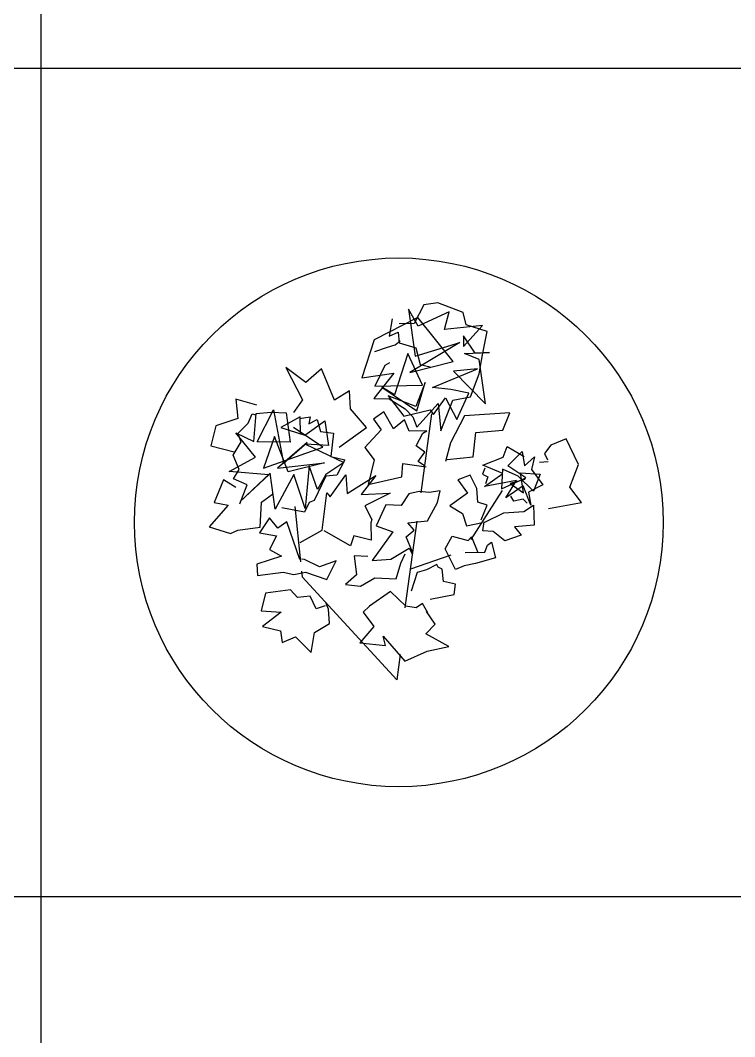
# Model space of a CAD drawing. Header units: millimetres. Extents: x -4017 to 59953, y -688 to 66564.
# Drawn here: x 24638 to 26674, y 13698 to 16596 of the extents above; entities that cross this region are included whole.
import ezdxf

# ---------------------------------------------------------------- set-up
doc = ezdxf.new("R2010")
doc.units = ezdxf.units.MM
doc.layers.add('www.cad-blocks.net', color=7, linetype='Continuous')

# ---------------------------------------------------------------- blocks, each defined once
blk = doc.blocks.new('A$C516926BB')
for p, q in [((27.1553, 38.5194), (27.1553, 0)), ((0, 7.0831), (60.3118, 7.0831)), ((0, 4.7221), (62.4121, 4.7221))]:
    blk.add_line(p, q)
blk = doc.blocks.new('A$C26E54410')
at = {"linetype": 'Continuous'}
for p, q in [((0.8254, 1.3739), (0.7976, 1.3207)), ((0.8654, 1.3798), (0.8254, 1.3739)), ((0.9373, 1.3522), (0.8654, 1.3798)), ((0.8083, 1.3379), (0.6833, 1.2744)), ((0.7349, 1.3345), (0.7265, 1.2847)), ((0.7813, 1.3616), (0.8, 1.228)), ((0.8087, 1.3128), (0.7813, 1.3616)), ((0.9087, 1.2127), (0.8083, 1.3379)), ((0.8976, 1.3542), (0.8377, 1.3266)), ((0.8837, 1.3034), (0.8976, 1.3542)), ((0.9456, 1.3167), (0.9373, 1.3522)), ((0.7976, 1.3207), (0.7551, 1.3197)), ((0.8377, 1.3266), (0.8087, 1.3128)), ((0.992, 1.3153), (0.8837, 1.3034)), ((0.9381, 1.2551), (0.992, 1.3153)), ((1.0059, 1.298), (0.9456, 1.3167)), ((0.7265, 1.2847), (0.7523, 1.296)), ((0.7523, 1.296), (0.7547, 1.266)), ((0.9377, 1.2857), (0.9381, 1.2551)), ((0.9718, 1.2359), (0.9377, 1.2857)), ((0.9924, 1.2315), (1.0059, 1.298)), ((0.6833, 1.2744), (0.648, 1.1659)), ((0.6853, 1.2408), (0.7218, 1.2537)), ((0.7218, 1.2537), (0.7436, 1.2596)), ((0.7436, 1.2596), (0.7579, 1.2714)), ((0.7547, 1.266), (0.8027, 1.2512)), ((0.9277, 1.267), (0.7853, 1.1812)), ((0.8, 1.228), (0.9277, 1.267)), ((0.8027, 1.2512), (0.8142, 1.2039)), ((0.7793, 1.2349), (0.7416, 1.1171)), ((0.821, 1.1447), (0.7793, 1.2349)), ((0.9408, 1.2354), (1.0119, 1.2379)), ((0.9833, 1.2177), (0.9408, 1.2354)), ((1.0119, 1.2379), (0.9718, 1.2359)), ((0.9825, 1.1768), (0.9924, 1.2315)), ((1.0012, 1.092), (0.9833, 1.2177)), ((0.4319, 1.1951), (0.4794, 1.1035)), ((0.4887, 1.1525), (0.4319, 1.1951)), ((0.5333, 1.1914), (0.4887, 1.1525)), ((0.5705, 1.1022), (0.5333, 1.1914)), ((0.7138, 1.2009), (0.6857, 1.1418)), ((0.7269, 1.2083), (0.7138, 1.2009)), ((0.7853, 1.1812), (0.9087, 1.2127)), ((0.8142, 1.2039), (0.8432, 1.197)), ((0.8496, 1.1383), (0.9781, 1.1911)), ((0.9781, 1.1911), (0.9095, 1.1851)), ((0.648, 1.1659), (0.7392, 1.1787)), ((0.7392, 1.1787), (0.6825, 1.1068)), ((0.9095, 1.1851), (1.0012, 1.092)), ((0.9579, 1.1117), (0.9825, 1.1768)), ((0.6857, 1.1418), (0.821, 1.1447)), ((0.7055, 1.1388), (0.8055, 1.0718)), ((0.7416, 1.1171), (0.7055, 1.1388)), ((0.8293, 1.1526), (0.8027, 1.0841)), ((0.8055, 1.0718), (0.8293, 1.1526)), ((0.9016, 1.1329), (0.8496, 1.1383)), ((0.9535, 1.1225), (0.9016, 1.1329)), ((0.2896, 1.1054), (0.2951, 1.0495)), ((0.3486, 1.0875), (0.2896, 1.1054)), ((0.4794, 1.1035), (0.4536, 1.0669)), ((0.6133, 1.1287), (0.5705, 1.1022)), ((0.6159, 1.077), (0.6133, 1.1287)), ((0.6825, 1.1068), (0.7261, 1.1063)), ((0.723, 1.1142), (0.7682, 1.0565)), ((0.8027, 1.0841), (0.723, 1.1142)), ((0.7261, 1.1063), (0.7718, 1.0777)), ((0.8527, 1.0614), (0.8873, 1.1092)), ((0.8734, 1.0146), (0.9079, 1.1023)), ((0.8873, 1.1092), (0.9194, 1.0466)), ((0.9079, 1.1023), (0.9579, 1.1117)), ((0.9194, 1.0466), (0.9535, 1.1225)), ((0.3499, 0.9831), (0.3964, 1.0747)), ((0.3964, 1.0747), (0.4253, 0.9224)), ((0.6619, 1.0239), (0.6159, 1.077)), ((0.7682, 1.0565), (0.8436, 1.0742)), ((0.7718, 1.0777), (0.794, 1.0545)), ((0.8055, 1.025), (0.8662, 1.0925)), ((0.8436, 1.0742), (0.8527, 1.0614)), ((0.8662, 1.0925), (0.8734, 1.0146)), ((0.2951, 1.0495), (0.2317, 1.0289)), ((0.324, 1.0369), (0.3353, 1.0634)), ((0.3353, 1.0634), (0.3461, 1.0604)), ((0.34, 0.984), (0.3471, 1.0644)), ((0.3471, 1.0644), (0.3896, 1.0678)), ((0.3896, 1.0678), (0.4325, 1.0664)), ((0.4722, 1.055), (0.417, 1.024)), ((0.4325, 1.0664), (0.4436, 0.9821)), ((0.4704, 1.0503), (0.5009, 1.0546)), ((0.4733, 1.0062), (0.4722, 1.055)), ((0.5009, 1.0546), (0.497, 1.035)), ((0.497, 1.035), (0.5212, 1.0471)), ((0.5212, 1.0471), (0.5301, 1.0128)), ((0.711, 1.0686), (0.6818, 1.048)), ((0.6818, 1.048), (0.7034, 1.0174)), ((0.7388, 1.0201), (0.711, 1.0686)), ((0.7701, 1.046), (0.7388, 1.0201)), ((0.7829, 1.0137), (0.7701, 1.046)), ((0.794, 1.0545), (0.8055, 1.025)), ((0.8173, 0.8383), (0.8483, 1.0632)), ((0.9414, 1.0577), (0.9008, 0.9804)), ((1.0704, 1.066), (0.9414, 1.0577)), ((1.0501, 1.017), (1.0704, 1.066)), ((0.2317, 1.0289), (0.2177, 0.9721)), ((0.2953, 1.0069), (0.324, 1.0369)), ((0.417, 1.024), (0.486, 1.0028)), ((0.5372, 0.9683), (0.4531, 1.024)), ((0.486, 1.0028), (0.5424, 1.0432)), ((0.5424, 1.0432), (0.5531, 0.9732)), ((0.5838, 0.9685), (0.6619, 1.0239)), ((0.7034, 1.0174), (0.6573, 0.9672)), ((0.8337, 1.0144), (0.7829, 1.0137)), ((0.8223, 1.0082), (0.8337, 1.0144)), ((0.9731, 1.0101), (1.0501, 1.017)), ((0.2896, 1.0087), (0.34, 0.984)), ((0.3452, 0.9397), (0.2896, 1.0087)), ((0.3048, 0.983), (0.2953, 1.0069)), ((0.3995, 0.9983), (0.3682, 0.9081)), ((0.4388, 0.8978), (0.3995, 0.9983)), ((0.5301, 1.0128), (0.5672, 1.0082)), ((0.5672, 1.0082), (0.5598, 0.9416)), ((0.8037, 0.972), (0.8223, 1.0082)), ((0.9657, 0.941), (0.9731, 1.0101)), ((1.2312, 0.9923), (1.1873, 0.9739)), ((1.2662, 0.919), (1.2312, 0.9923)), ((0.2177, 0.9721), (0.2841, 0.9552)), ((0.2819, 0.9455), (0.3048, 0.983)), ((0.4436, 0.9821), (0.3499, 0.9831)), ((0.3682, 0.9081), (0.5372, 0.9683)), ((0.4924, 0.9811), (0.4083, 0.9086)), ((0.4253, 0.9224), (0.4924, 0.9811)), ((0.488, 0.9767), (0.5968, 0.9244)), ((0.5531, 0.9732), (0.488, 0.9767)), ((0.6573, 0.9672), (0.6837, 0.9322)), ((0.8276, 0.9542), (0.8037, 0.972)), ((0.9008, 0.9804), (0.8868, 0.9277)), ((1.0516, 0.9392), (1.0631, 0.9702)), ((1.0631, 0.9702), (1.1111, 0.9417)), ((1.1873, 0.9739), (1.1688, 0.9501)), ((0.2706, 0.8988), (0.3452, 0.9397)), ((0.2985, 0.904), (0.2819, 0.9455)), ((0.5598, 0.9416), (0.6003, 0.9321)), ((0.6003, 0.9321), (0.5769, 0.888)), ((0.6837, 0.9322), (0.6667, 0.8619)), ((0.8088, 0.9272), (0.8276, 0.9542)), ((0.8912, 0.9332), (0.9657, 0.941)), ((0.9936, 0.917), (1.0516, 0.9392)), ((1.0647, 0.915), (1.1055, 0.9555)), ((1.1055, 0.9555), (1.1119, 0.915)), ((1.1119, 0.915), (1.1409, 0.9407)), ((1.1409, 0.9407), (1.1321, 0.9047)), ((1.1688, 0.9501), (1.1773, 0.9323)), ((0.3833, 0.8889), (0.2706, 0.8988)), ((0.2822, 0.8782), (0.2985, 0.904)), ((0.4083, 0.9086), (0.542, 0.9239)), ((0.542, 0.9239), (0.4388, 0.8978)), ((0.4984, 0.9145), (0.4872, 0.7933)), ((0.5218, 0.8475), (0.4984, 0.9145)), ((0.5968, 0.9244), (0.5456, 0.8904)), ((0.7622, 0.8832), (0.7652, 0.9214)), ((0.7652, 0.9214), (0.8315, 0.9116)), ((0.8267, 0.9153), (0.8088, 0.9272)), ((0.9986, 0.9079), (0.9928, 0.8913)), ((1.0504, 0.8929), (0.9936, 0.917)), ((1.0492, 0.9057), (1.0464, 0.849)), ((1.094, 0.8855), (1.0492, 0.9057)), ((1.1155, 0.881), (1.0647, 0.915)), ((1.1321, 0.9047), (1.1643, 0.8608)), ((1.1799, 0.9259), (1.1545, 0.924)), ((1.2411, 0.854), (1.2662, 0.919)), ((0.2538, 0.875), (0.2273, 0.81)), ((0.2892, 0.8535), (0.2538, 0.875)), ((0.3219, 0.8609), (0.2822, 0.8782)), ((0.3872, 0.8938), (0.3011, 0.813)), ((0.3011, 0.813), (0.3833, 0.8889)), ((0.4015, 0.7918), (0.3872, 0.8938)), ((0.4547, 0.8899), (0.4015, 0.7918)), ((0.4872, 0.7933), (0.4547, 0.8899)), ((0.5459, 0.8854), (0.5122, 0.8159)), ((0.5456, 0.8904), (0.5218, 0.8475)), ((0.5769, 0.888), (0.5459, 0.8854)), ((0.5578, 0.8264), (0.6024, 0.8894)), ((0.6024, 0.8894), (0.6061, 0.8358)), ((0.6061, 0.8358), (0.6883, 0.8871)), ((0.6883, 0.8871), (0.6461, 0.8335)), ((0.6667, 0.8619), (0.7622, 0.8832)), ((0.957, 0.888), (0.9217, 0.8754)), ((0.9217, 0.8754), (0.9491, 0.8365)), ((0.9762, 0.8502), (0.957, 0.888)), ((0.9928, 0.8913), (1.0073, 0.8838)), ((0.9976, 0.8559), (1.0504, 0.8929)), ((1.0893, 0.8731), (0.9976, 0.8559)), ((1.0073, 0.8838), (1.0013, 0.8632)), ((1.0464, 0.849), (1.1155, 0.881)), ((1.0587, 0.8234), (1.0893, 0.8731)), ((1.1131, 0.8761), (1.071, 0.8643)), ((1.1377, 0.8426), (1.094, 0.8855)), ((1.1008, 0.8948), (1.1571, 0.8909)), ((1.1091, 0.8377), (1.1008, 0.8948)), ((1.1571, 0.8909), (1.1377, 0.8426)), ((0.3008, 0.8067), (0.3219, 0.8609)), ((0.812, 0.8418), (0.7823, 0.8354)), ((0.8406, 0.8392), (0.812, 0.8418)), ((0.8719, 0.8434), (0.8406, 0.8392)), ((0.8641, 0.8099), (0.8719, 0.8434)), ((0.9598, 0.7048), (1.049, 0.845)), ((0.9786, 0.8113), (0.9762, 0.8502)), ((1.1083, 0.8579), (1.0587, 0.8234)), ((1.071, 0.8643), (1.1091, 0.8377)), ((1.1301, 0.8032), (1.1083, 0.8579)), ((1.1643, 0.8608), (1.1238, 0.8396)), ((1.275, 0.8105), (1.2411, 0.854)), ((0.3626, 0.8114), (0.3935, 0.8343)), ((0.5122, 0.8159), (0.4986, 0.8103)), ((0.5349, 0.7314), (0.5489, 0.8381)), ((0.5489, 0.8381), (0.5578, 0.8264)), ((0.6461, 0.8335), (0.7288, 0.8365)), ((0.7288, 0.8365), (0.657, 0.801)), ((0.7823, 0.8354), (0.7606, 0.8019)), ((0.9491, 0.8365), (0.8995, 0.8006)), ((1.0817, 0.8142), (1.0728, 0.8286)), ((1.1085, 0.8198), (1.0817, 0.8142)), ((1.1201, 0.8087), (1.1085, 0.8198)), ((1.1238, 0.8396), (1.1301, 0.8032)), ((0.2675, 0.8027), (0.2136, 0.7409)), ((0.2273, 0.81), (0.2675, 0.8027)), ((0.3589, 0.74), (0.3626, 0.8114)), ((0.4851, 0.7832), (0.4199, 0.7953)), ((0.4575, 0.7994), (0.4738, 0.6411)), ((0.4986, 0.8103), (0.4851, 0.7832)), ((0.657, 0.801), (0.6767, 0.7623)), ((0.7172, 0.8038), (0.6892, 0.744)), ((0.7606, 0.8019), (0.7172, 0.8038)), ((0.8358, 0.758), (0.8641, 0.8099)), ((0.8995, 0.8006), (0.9357, 0.7788)), ((1.0059, 0.8026), (0.9786, 0.8113)), ((0.9886, 0.761), (1.0059, 0.8026)), ((1.0531, 0.7813), (1.1102, 0.7843)), ((1.1102, 0.7843), (1.1381, 0.8031)), ((1.1381, 0.8031), (1.1399, 0.7458)), ((1.1806, 0.7931), (1.275, 0.8105)), ((0.3847, 0.7667), (0.3569, 0.7234)), ((0.4092, 0.7367), (0.3847, 0.7667)), ((0.435, 0.7555), (0.4092, 0.7367)), ((0.4717, 0.6474), (0.435, 0.7555)), ((0.6767, 0.7623), (0.6739, 0.7523)), ((0.7721, 0.5101), (0.8061, 0.7568)), ((0.7797, 0.7527), (0.8358, 0.758)), ((0.9357, 0.7788), (0.9465, 0.7438)), ((0.993, 0.7298), (0.9974, 0.7552)), ((0.9991, 0.7539), (1.0531, 0.7813)), ((0.2136, 0.7409), (0.2741, 0.7217)), ((0.2741, 0.7217), (0.2951, 0.7313)), ((0.2951, 0.7313), (0.3589, 0.74)), ((0.4723, 0.6959), (0.5349, 0.7314)), ((0.6162, 0.687), (0.5408, 0.7298)), ((0.6739, 0.7523), (0.6754, 0.7028)), ((0.737, 0.7264), (0.6774, 0.6453)), ((0.6892, 0.744), (0.737, 0.7264)), ((0.7749, 0.7126), (0.7971, 0.7314)), ((0.7971, 0.7314), (0.7797, 0.7527)), ((0.9465, 0.7438), (0.9919, 0.7529)), ((1.0227, 0.728), (0.993, 0.7298)), ((1.0557, 0.7012), (1.0227, 0.728)), ((1.1399, 0.7458), (1.0833, 0.741)), ((1.0833, 0.741), (1.1025, 0.7172)), ((0.3569, 0.7234), (0.4055, 0.7156)), ((0.4055, 0.7156), (0.3851, 0.676)), ((0.6256, 0.7149), (0.6162, 0.687)), ((0.6754, 0.7028), (0.6256, 0.7149)), ((0.7926, 0.6687), (0.7749, 0.7126)), ((0.8863, 0.6785), (0.9054, 0.7145)), ((0.9054, 0.7145), (0.9512, 0.7023)), ((0.9512, 0.7023), (0.9607, 0.7126)), ((0.9607, 0.7126), (0.9794, 0.668)), ((1.0065, 0.6886), (1.0181, 0.6971)), ((1.0181, 0.6971), (1.0291, 0.6529)), ((1.1025, 0.7172), (1.0557, 0.7012)), ((0.3851, 0.676), (0.4195, 0.6577)), ((0.7311, 0.6485), (0.7829, 0.6801)), ((0.7829, 0.6801), (0.7908, 0.6646)), ((0.9156, 0.619), (0.8863, 0.6785)), ((0.9389, 0.6727), (0.9394, 0.6728)), ((0.9425, 0.6682), (0.9993, 0.6689)), ((0.9993, 0.6689), (1.0065, 0.6886)), ((0.4195, 0.6577), (0.3486, 0.6348)), ((0.4848, 0.6479), (0.4763, 0.6485)), ((0.5272, 0.6268), (0.4848, 0.6479)), ((0.5751, 0.6444), (0.5272, 0.6268)), ((0.5484, 0.5909), (0.5751, 0.6444)), ((0.6269, 0.6582), (0.6332, 0.6039)), ((0.6653, 0.6561), (0.6269, 0.6582)), ((0.6774, 0.6453), (0.7311, 0.6485)), ((0.7596, 0.6371), (0.772, 0.6641)), ((0.9025, 0.6601), (0.7869, 0.6202)), ((1.0291, 0.6529), (0.972, 0.636)), ((0.3486, 0.6348), (0.3513, 0.6018)), ((0.3513, 0.6018), (0.424, 0.6115)), ((0.424, 0.6115), (0.4542, 0.605)), ((0.4542, 0.605), (0.4877, 0.6119)), ((0.4765, 0.6144), (0.4782, 0.5984)), ((0.4877, 0.6119), (0.5484, 0.5909)), ((0.7462, 0.5925), (0.7596, 0.6371)), ((0.8059, 0.6108), (0.7891, 0.5572)), ((0.833, 0.6188), (0.8059, 0.6108)), ((0.8619, 0.6339), (0.833, 0.6188)), ((0.8664, 0.6256), (0.8619, 0.6339)), ((0.8776, 0.6202), (0.8664, 0.6256)), ((0.8815, 0.5854), (0.8776, 0.6202)), ((0.9401, 0.6302), (0.9156, 0.619)), ((0.972, 0.636), (0.9401, 0.6302)), ((0.4782, 0.5984), (0.7484, 0.3044)), ((0.6332, 0.6039), (0.6017, 0.5764)), ((0.645, 0.5716), (0.6853, 0.5957)), ((0.6853, 0.5957), (0.7462, 0.5925)), ((0.9158, 0.5778), (0.8815, 0.5854)), ((0.3733, 0.5519), (0.3617, 0.5013)), ((0.4452, 0.5618), (0.3733, 0.5519)), ((0.4647, 0.5398), (0.4452, 0.5618)), ((0.6017, 0.5764), (0.645, 0.5716)), ((0.7296, 0.5563), (0.6706, 0.5146)), ((0.7735, 0.5148), (0.7296, 0.5563)), ((0.9112, 0.548), (0.9158, 0.5778)), ((0.5008, 0.5437), (0.4647, 0.5398)), ((0.5183, 0.5073), (0.5008, 0.5437)), ((0.5535, 0.5059), (0.5462, 0.5226)), ((0.8214, 0.5226), (0.8028, 0.5096)), ((0.8367, 0.4954), (0.8214, 0.5226)), ((0.8429, 0.5352), (0.9112, 0.548)), ((0.3617, 0.5013), (0.4186, 0.4977)), ((0.4186, 0.4977), (0.365, 0.4567)), ((0.544, 0.5155), (0.5183, 0.5073)), ((0.5561, 0.4654), (0.5535, 0.5059)), ((0.6706, 0.5146), (0.6522, 0.4972)), ((0.6522, 0.4972), (0.6824, 0.4567)), ((0.8028, 0.5096), (0.7735, 0.5148)), ((0.8575, 0.4638), (0.8323, 0.5)), ((0.5132, 0.4398), (0.5561, 0.4654)), ((0.8308, 0.4363), (0.8575, 0.4638)), ((0.365, 0.4567), (0.4168, 0.4448)), ((0.4168, 0.4448), (0.4217, 0.4116)), ((0.5043, 0.383), (0.5132, 0.4398)), ((0.6824, 0.4567), (0.6424, 0.41)), ((0.8966, 0.3995), (0.8308, 0.4363)), ((0.4217, 0.4116), (0.4592, 0.4276)), ((0.4592, 0.4276), (0.5043, 0.383)), ((0.6424, 0.41), (0.7154, 0.4029)), ((0.7093, 0.4292), (0.7711, 0.3578)), ((0.7154, 0.4029), (0.7093, 0.4292)), ((0.7576, 0.3774), (0.7484, 0.3044)), ((0.7711, 0.3578), (0.8348, 0.3864)), ((0.8348, 0.3864), (0.8966, 0.3995))]:
    blk.add_line(p, q, dxfattribs=at)
blk.add_circle((0.7538, 0.7538), 0.7538, dxfattribs=at)

msp = doc.modelspace()

# ---------------------------------------------------------------- block references
at = {"xscale": 1000, "yscale": 1000, "zscale": 1000}
msp.add_blockref('A$C26E54410', (24962.9, 14410.3), dxfattribs=at)
at = {"layer": 'www.cad-blocks.net', "color": 155, "true_color": 0x546d8e, "xscale": 1000, "yscale": 1000, "zscale": 1000}
msp.add_blockref('A$C516926BB', (-2458.7, 9375.6), dxfattribs=at)

doc.saveas('drawing.dxf')
